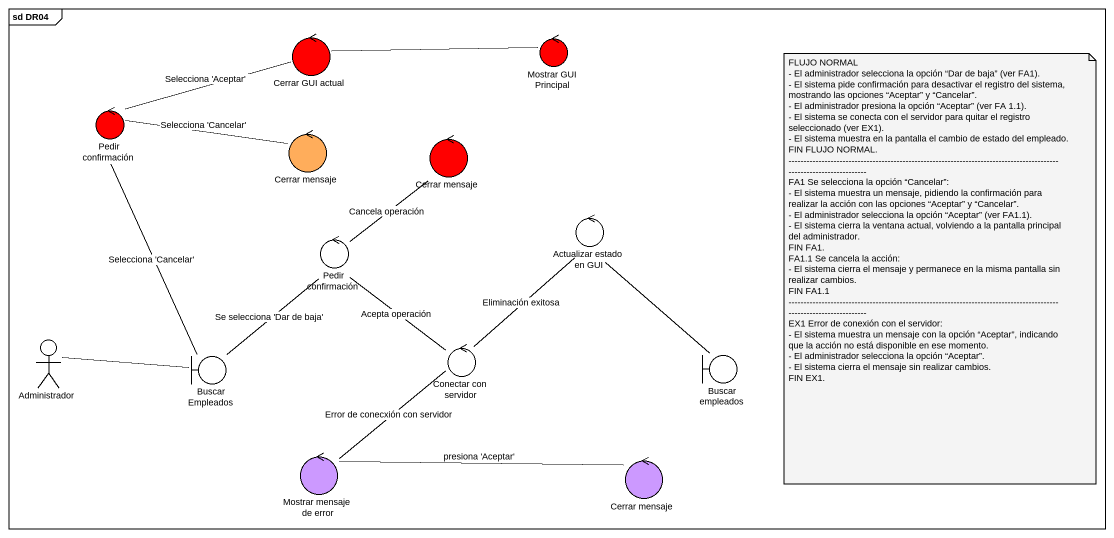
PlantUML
@startuml
mainframe sd DR04
control "Cerrar GUI actual" as Cerrar_GUI_actual #FF0000
control "Mostrar GUI Principal" as Mostrar_GUI_Principal #FF0000
control "Pedir confirmación" as Pedir_confirmación #FF0000
control "Cerrar mensaje" as Cerrar_mensaje #FFAD5B
control "Cerrar mensaje" as Cerrar_mensaje_2 #FF0000
control "Actualizar estado en GUI" as Actualizar_estado_en_GUI
control "Pedir confirmación" as Pedir_confirmación_2
actor Administrador
control "Conectar con servidor" as Conectar_con_servidor
boundary "Buscar Empleados" as Buscar_Empleados
boundary "Buscar empleados" as Buscar_empleados
control "Mostrar mensaje de error" as Mostrar_mensaje_de_error #CC99FF
control "Cerrar mensaje" as Cerrar_mensaje_3 #CC99FF
Cerrar_GUI_actual -left- Pedir_confirmación : Selecciona 'Aceptar'
Mostrar_GUI_Principal -left- Cerrar_GUI_actual
Pedir_confirmación -right- Cerrar_mensaje : Selecciona 'Cancelar'
Actualizar_estado_en_GUI -- Conectar_con_servidor : Eliminación exitosa
Pedir_confirmación_2 -up- Cerrar_mensaje_2 : Cancela operación
Administrador -right- Buscar_Empleados
Conectar_con_servidor -up- Pedir_confirmación_2 : Acepta operación
Buscar_Empleados -up- Pedir_confirmación : Selecciona 'Cancelar'
Buscar_Empleados -up- Pedir_confirmación_2 : Se selecciona 'Dar de baja'
Buscar_empleados -up- Actualizar_estado_en_GUI
Mostrar_mensaje_de_error -up- Conectar_con_servidor : Error de conecxión con servidor
Cerrar_mensaje_3 -left- Mostrar_mensaje_de_error : presiona 'Aceptar'
note as N1
  FLUJO NORMAL
  - El administrador selecciona la opción “Dar de baja” (ver FA1).
  - El sistema pide confirmación para desactivar el registro del sistema, mostrando las opciones “Aceptar” y “Cancelar”.
  - El administrador presiona la opción “Aceptar” (ver FA 1.1).
  - El sistema se conecta con el servidor para quitar el registro seleccionado (ver EX1).
  - El sistema muestra en la pantalla el cambio de estado del empleado.
  FIN FLUJO NORMAL.
  ~--~--~--~--~--~--~--~--~--~--~--~--~--~--~--~--~--~--~--~--~--~--~--~--~--~--~--~--~--~--~--~--~--~--~--~--~--~--~--~--~--~--~--~--~--~--~--~--~--~--~--~--~--~--~--~--~--~--
  FA1 Se selecciona la opción “Cancelar”:
  - El sistema muestra un mensaje, pidiendo la confirmación para realizar la acción con las opciones “Aceptar” y “Cancelar”.
  - El administrador selecciona la opción “Aceptar” (ver FA1.1).
  - El sistema cierra la ventana actual, volviendo a la pantalla principal del administrador.
  FIN FA1.
  FA1.1 Se cancela la acción:
  - El sistema cierra el mensaje y permanece en la misma pantalla sin realizar cambios.
  FIN FA1.1
  ~--~--~--~--~--~--~--~--~--~--~--~--~--~--~--~--~--~--~--~--~--~--~--~--~--~--~--~--~--~--~--~--~--~--~--~--~--~--~--~--~--~--~--~--~--~--~--~--~--~--~--~--~--~--~--~--~--~--
  EX1 Error de conexión con el servidor:
  - El sistema muestra un mensaje con la opción “Aceptar”, indicando que la acción no está disponible en ese momento.
  - El administrador selecciona la opción “Aceptar”.
  - El sistema cierra el mensaje sin realizar cambios.
  FIN EX1.
end note
@enduml
